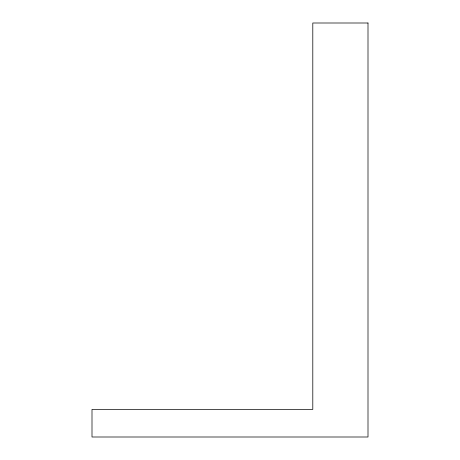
<?xml version="1.0" encoding="UTF-8"?>
<svg xmlns="http://www.w3.org/2000/svg" width="460" height="460" viewBox="0 0 460 460"><rect width="100%" height="100%" fill="white"/><g stroke="black" fill="none" stroke-linecap="round" stroke-linejoin="round"><path stroke-width="0.69" d="M368 23L312.8 23L312.8 409.4L92 409.4L92 437L368 437L368 23"/></g></svg>
